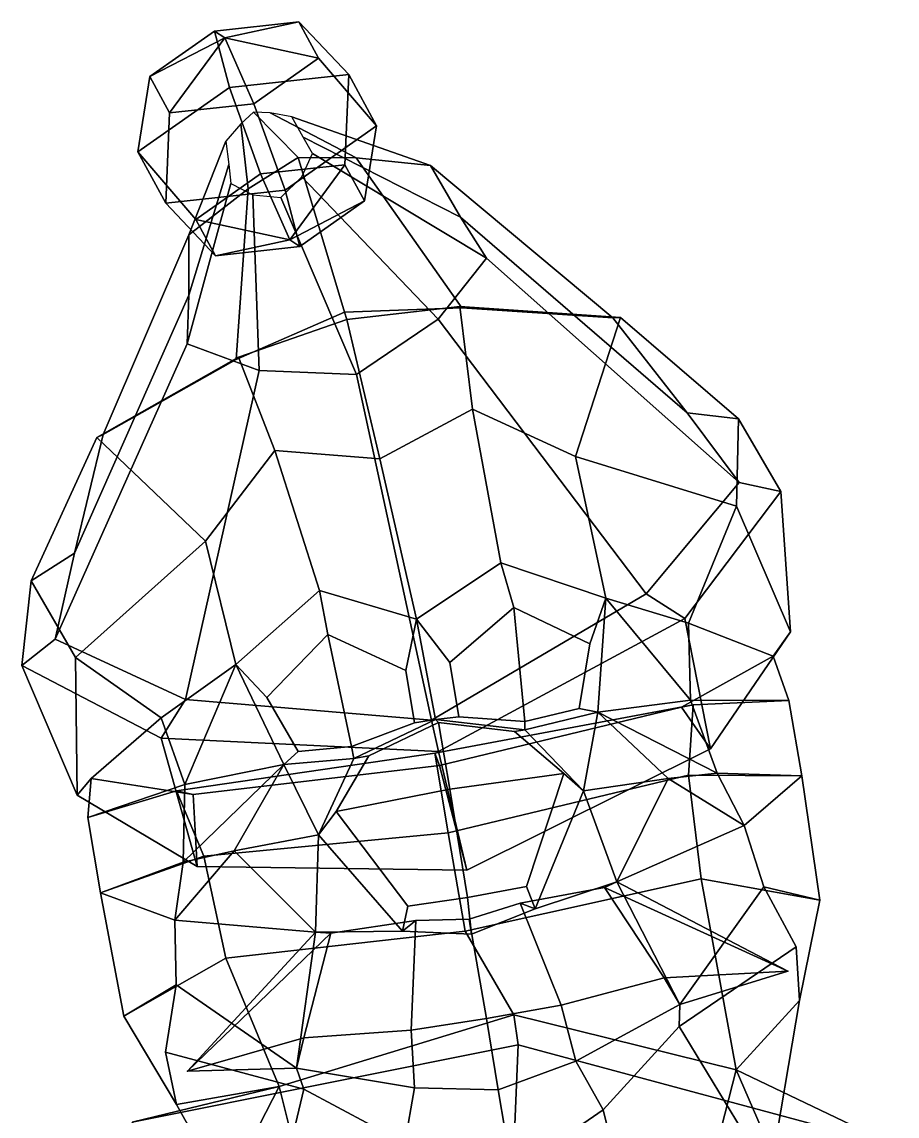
# Model space of a CAD drawing. Extents: x -191 to 189, y -153 to 326.
# Drawn here: x -84.4 to 65.1, y 139.4 to 326.4 of the extents above; entities that cross this region are included whole.
import ezdxf

# ---------------------------------------------------------------- set-up
doc = ezdxf.new("R2010")
doc.units = 0

msp = doc.modelspace()

# ---------------------------------------------------------------- linework, layer by layer
for p in [(46.462521, 164.173889, 92.811478), (-56.122623, 147.065491, 93.789558)]:
    msp.add_point(p)
for points in [[(-49.755146, 323.648163, -39.277611), (-37.068859, 326.372894, -49.697361), (-51.483944, 324.797546, -55.232883)], [(-37.068859, 326.372894, -49.697361), (-28.560551, 317.393097, -59.609177), (-48.946518, 315.165192, -67.437523), (-51.483944, 324.797546, -55.232883)], [(-33.713314, 320.169342, -36.540024), (-37.068859, 326.372894, -49.697361), (-49.755146, 323.648163, -39.277611)], [(-23.815077, 308.619934, -41.00182), (-28.560551, 317.393097, -59.609177), (-37.068859, 326.372894, -49.697361), (-33.713314, 320.169342, -36.540024)], [(-62.54343, 317.018616, -47.610966), (-51.483944, 324.797546, -55.232883), (-48.946518, 315.165192, -67.437523), (-64.587029, 304.164154, -56.658569)], [(-49.755146, 323.648163, -39.277611), (-51.483944, 324.797546, -55.232883), (-62.54343, 317.018616, -47.610966)], [(-59.187885, 310.815063, -34.453629), (-49.755146, 323.648163, -39.277611), (-62.54343, 317.018616, -47.610966)], [(-44.772842, 312.390411, -28.918156), (-49.755146, 323.648163, -39.277611), (-59.187885, 310.815063, -34.453629)], [(-44.772842, 312.390411, -28.918156), (-33.713314, 320.169342, -36.540024), (-49.755146, 323.648163, -39.277611)], [(-39.455589, 297.618896, -30.222893), (-23.815077, 308.619934, -41.00182), (-33.713314, 320.169342, -36.540024), (-44.772842, 312.390411, -28.918156)], [(-59.841553, 295.390991, -38.051212), (-59.187885, 310.815063, -34.453629), (-62.54343, 317.018616, -47.610966), (-64.587029, 304.164154, -56.658569)], [(-29.214172, 301.969025, -63.206711), (-43.629257, 300.393677, -68.742233), (-48.946518, 315.165192, -67.437523), (-28.560551, 317.393097, -59.609177)], [(-23.815077, 308.619934, -41.00182), (-25.858627, 295.765472, -50.049374), (-29.214172, 301.969025, -63.206711), (-28.560551, 317.393097, -59.609177)], [(-54.68874, 292.614746, -61.120316), (-64.587029, 304.164154, -56.658569), (-48.946518, 315.165192, -67.437523), (-43.629257, 300.393677, -68.742233)], [(-39.455589, 297.618896, -30.222893), (-44.772842, 312.390411, -28.918156), (-59.187885, 310.815063, -34.453629), (-59.841553, 295.390991, -38.051212)], [(-44.842907, 310.954224, -36.08252), (-47.024754, 308.966644, -36.470913), (-45.727985, 297.855865, 16.48373), (-37.233318, 303.199066, 18.877041)], [(-44.842907, 310.954224, -36.08252), (-37.233318, 303.199066, 18.877041), (-27.282169, 303.148407, 15.710775), (-41.979179, 310.819397, -36.884151)], [(-41.979179, 310.819397, -36.884151), (-27.282169, 303.148407, 15.710775), (-14.604156, 301.806793, 10.468619), (-38.268433, 310.149109, -38.159775)], [(-47.024754, 308.966644, -36.470913), (-49.567101, 306.000214, -37.234402), (-55.910305, 289.955078, 12.199518), (-45.727985, 297.855865, 16.48373)], [(-39.455589, 297.618896, -30.222893), (-36.918156, 287.986572, -42.427505), (-25.858627, 295.765472, -50.049374), (-23.815077, 308.619934, -41.00182)], [(-38.268433, 310.149109, -38.159775), (-14.604156, 301.806793, 10.468619), (-9.467683, 293.024963, 0.550514), (-36.36319, 306.661652, -40.317188)], [(-36.36319, 306.661652, -40.317188), (-9.467683, 293.024963, 0.550514), (-5.044941, 286.021332, -7.461562), (-34.749901, 303.876556, -42.063713)], [(-49.567101, 306.000214, -37.234402), (-49.065815, 301.997223, -39.276829), (-55.906475, 279.700562, 2.496491), (-55.910305, 289.955078, 12.199518)], [(-59.841553, 295.390991, -38.051212), (-64.587029, 304.164154, -56.658569), (-54.68874, 292.614746, -61.120316), (-51.333199, 286.411194, -47.962978)], [(-29.26889, 276.767242, 74.482635), (-37.233318, 303.199066, 18.877041), (-45.727985, 297.855865, 16.48373), (-47.800503, 268.684326, 68.31002)], [(-29.26889, 276.767242, 74.482635), (-9.22663, 277.521881, 67.804787), (-27.282169, 303.148407, 15.710775), (-37.233318, 303.199066, 18.877041)], [(-34.749901, 303.876556, -42.063713), (-5.044941, 286.021332, -7.461562), (-13.28666, 275.569885, -14.767014), (-36.609848, 299.892029, -43.489468)], [(16.529919, 275.804504, 56.854832), (-14.604156, 301.806793, 10.468619), (-27.282169, 303.148407, 15.710775), (-9.22663, 277.521881, 67.804787)], [(-49.065815, 301.997223, -39.276829), (-48.737888, 298.740173, -40.918079), (-56.182819, 271.348663, -5.318674), (-55.906475, 279.700562, 2.496491)], [(-38.646946, 289.135895, -58.382725), (-43.629257, 300.393677, -68.742233), (-29.214172, 301.969025, -63.206711)], [(-25.858627, 295.765472, -50.049374), (-38.646946, 289.135895, -58.382725), (-29.214172, 301.969025, -63.206711)], [(29.246895, 259.564575, 35.53632), (-9.467683, 293.024963, 0.550514), (-14.604156, 301.806793, 10.468619), (16.529919, 275.804504, 56.854832)], [(-38.646946, 289.135895, -58.382725), (-54.68874, 292.614746, -61.120316), (-43.629257, 300.393677, -68.742233)], [(-36.609848, 299.892029, -43.489468), (-13.28666, 275.569885, -14.767014), (-27.221985, 266.123627, -19.337368), (-40.15591, 296.365692, -44.262211)], [(-70.504929, 255.864197, 57.994808), (-47.800503, 268.684326, 68.31002), (-45.727985, 297.855865, 16.48373), (-55.910305, 289.955078, 12.199518)], [(-39.455589, 297.618896, -30.222893), (-59.841553, 295.390991, -38.051212), (-51.333199, 286.411194, -47.962978), (-36.918156, 287.986572, -42.427505)], [(-48.737888, 298.740173, -40.918079), (-44.98035, 296.818359, -42.803913), (-43.887905, 266.789673, -13.484695), (-56.182819, 271.348663, -5.318674)], [(-44.98035, 296.818359, -42.803913), (-40.15591, 296.365692, -44.262211), (-27.221985, 266.123627, -19.337368), (-43.887905, 266.789673, -13.484695)], [(-36.918156, 287.986572, -42.427505), (-38.646946, 289.135895, -58.382725), (-25.858627, 295.765472, -50.049374)], [(-51.333199, 286.411194, -47.962978), (-54.68874, 292.614746, -61.120316), (-38.646946, 289.135895, -58.382725)], [(38.159904, 247.659851, 16.65057), (-5.044941, 286.021332, -7.461562), (-9.467683, 293.024963, 0.550514), (29.246895, 259.564575, 35.53632)], [(-75.410942, 235.586731, 36.907124), (-70.504929, 255.864197, 57.994808), (-55.910305, 289.955078, 12.199518), (-55.906475, 279.700562, 2.496491)], [(-36.918156, 287.986572, -42.427505), (-51.333199, 286.411194, -47.962978), (-38.646946, 289.135895, -58.382725)], [(22.226561, 228.611511, 1.352269), (-13.28666, 275.569885, -14.767014), (-5.044941, 286.021332, -7.461562), (38.159904, 247.659851, 16.65057)], [(-78.720123, 220.881805, 18.181459), (-75.410942, 235.586731, 36.907124), (-55.906475, 279.700562, 2.496491), (-56.182819, 271.348663, -5.318674)], [(-28.922289, 275.524902, 79.213585), (-29.26889, 276.767242, 74.482635), (-47.800503, 268.684326, 68.31002), (-47.416367, 269.056183, 73.69738)], [(-28.922289, 275.524902, 79.213585), (-9.60013, 277.720154, 73.202065), (-9.22663, 277.521881, 67.804787), (-29.26889, 276.767242, 74.482635)], [(-23.261583, 251.700043, 94.655983), (-7.404366, 260.193573, 87.262688), (-9.60013, 277.720154, 73.202065), (-28.922289, 275.524902, 79.213585)], [(-7.404366, 260.193573, 87.262688), (10.165164, 252.131592, 80.612183), (17.859161, 275.869873, 62.166824), (-9.60013, 277.720154, 73.202065)], [(-9.60013, 277.720154, 73.202065), (17.859161, 275.869873, 62.166824), (16.529919, 275.804504, 56.854832), (-9.22663, 277.521881, 67.804787)], [(-23.261583, 251.700043, 94.655983), (-28.922289, 275.524902, 79.213585), (-47.416367, 269.056183, 73.69738), (-41.177116, 253.153473, 87.267403)], [(-14.435625, 207.032684, -12.814891), (-27.221985, 266.123627, -19.337368), (-13.28666, 275.569885, -14.767014), (22.226561, 228.611511, 1.352269)], [(10.165164, 252.131592, 80.612183), (37.671688, 243.625122, 66.902206), (38.030594, 258.562012, 38.561432), (17.859161, 275.869873, 62.166824)], [(17.859161, 275.869873, 62.166824), (38.030594, 258.562012, 38.561432), (29.246895, 259.564575, 35.53632), (16.529919, 275.804504, 56.854832)], [(-56.470127, 210.581543, 2.383034), (-78.720123, 220.881805, 18.181459), (-56.182819, 271.348663, -5.318674), (-43.887905, 266.789673, -13.484695)], [(-41.177116, 253.153473, 87.267403), (-47.416367, 269.056183, 73.69738), (-71.597443, 255.374756, 63.338524), (-53.031227, 237.652832, 81.439919)], [(-47.416367, 269.056183, 73.69738), (-47.800503, 268.684326, 68.31002), (-70.504929, 255.864197, 57.994808), (-71.597443, 255.374756, 63.338524)], [(-14.435625, 207.032684, -12.814891), (-56.470127, 210.581543, 2.383034), (-43.887905, 266.789673, -13.484695), (-27.221985, 266.123627, -19.337368)], [(-23.261583, 251.700043, 94.655983), (-16.986443, 224.283539, 100.513588), (-2.603493, 233.93927, 97.261475), (-7.404366, 260.193573, 87.262688)], [(-7.404366, 260.193573, 87.262688), (-2.603493, 233.93927, 97.261475), (15.365396, 227.889709, 86.524399), (10.165164, 252.131592, 80.612183)], [(38.030594, 258.562012, 38.561432), (45.240585, 246.102661, 16.583351), (38.159904, 247.659851, 16.65057), (29.246895, 259.564575, 35.53632)], [(37.671688, 243.625122, 66.902206), (46.89481, 222.127747, 36.792377), (45.240585, 246.102661, 16.583351), (38.030594, 258.562012, 38.561432)], [(-71.597443, 255.374756, 63.338524), (-70.504929, 255.864197, 57.994808), (-75.410942, 235.586731, 36.907124), (-82.804115, 230.87793, 40.144119)], [(-53.031227, 237.652832, 81.439919), (-71.597443, 255.374756, 63.338524), (-82.804115, 230.87793, 40.144119), (-75.273949, 217.748474, 68.381561)], [(-41.177116, 253.153473, 87.267403), (-53.031227, 237.652832, 81.439919), (-47.860161, 216.564636, 87.171844), (-33.591618, 229.181732, 97.453911)], [(-23.261583, 251.700043, 94.655983), (-41.177116, 253.153473, 87.267403), (-33.591618, 229.181732, 97.453911), (-16.986443, 224.283539, 100.513588)], [(29.466606, 223.606598, 70.870674), (37.671688, 243.625122, 66.902206), (10.165164, 252.131592, 80.612183), (15.365396, 227.889709, 86.524399)], [(45.240585, 246.102661, 16.583351), (28.839449, 224.446777, 0.305661), (22.226561, 228.611511, 1.352269), (38.159904, 247.659851, 16.65057)], [(46.89481, 222.127747, 36.792377), (33.238884, 202.15921, 16.475185), (28.839449, 224.446777, 0.305661), (45.240585, 246.102661, 16.583351)], [(37.671688, 243.625122, 66.902206), (29.466606, 223.606598, 70.870674), (43.929451, 217.977783, 35.350235), (46.89481, 222.127747, 36.792377)], [(-60.618916, 207.470337, 71.793175), (-47.860161, 216.564636, 87.171844), (-53.031227, 237.652832, 81.439919), (-75.273949, 217.748474, 68.381561)], [(-82.804115, 230.87793, 40.144119), (-75.410942, 235.586731, 36.907124), (-78.720123, 220.881805, 18.181459), (-84.416191, 216.397339, 18.28159)], [(-0.37636, 226.281097, 97.047035), (-2.603493, 233.93927, 97.261475), (-16.986443, 224.283539, 100.513588), (-11.308918, 216.922729, 99.59272)], [(-0.37636, 226.281097, 97.047035), (12.624714, 220.11142, 85.261948), (15.365396, 227.889709, 86.524399), (-2.603493, 233.93927, 97.261475)], [(-75.273949, 217.748474, 68.381561), (-82.804115, 230.87793, 40.144119), (-84.416191, 216.397339, 18.28159), (-74.965935, 194.208588, 38.388504)], [(-32.169556, 221.69397, 97.510658), (-33.591618, 229.181732, 97.453911), (-47.860161, 216.564636, 87.171844), (-42.564701, 210.92926, 88.294472)], [(-32.169556, 221.69397, 97.510658), (-18.808331, 215.541016, 99.491104), (-16.986443, 224.283539, 100.513588), (-33.591618, 229.181732, 97.453911)], [(28.839449, 224.446777, 0.305661), (-13.230748, 201.666077, -14.696805), (-14.435625, 207.032684, -12.814891), (22.226561, 228.611511, 1.352269)], [(-11.308918, 216.922729, 99.59272), (-9.742916, 207.622772, 101.168343), (1.522718, 206.821686, 95.897148), (-0.37636, 226.281097, 97.047035)], [(1.522718, 206.821686, 95.897148), (10.790248, 209.016632, 89.474678), (12.624714, 220.11142, 85.261948), (-0.37636, 226.281097, 97.047035)], [(10.790248, 209.016632, 89.474678), (13.964307, 208.401733, 92.340492), (15.365396, 227.889709, 86.524399), (12.624714, 220.11142, 85.261948)], [(13.964307, 208.401733, 92.340492), (29.820803, 210.47818, 72.296013), (15.365396, 227.889709, 86.524399)], [(29.820803, 210.47818, 72.296013), (29.466606, 223.606598, 70.870674), (15.365396, 227.889709, 86.524399)], [(33.238884, 202.15921, 16.475185), (-8.395179, 181.43222, 0.560947), (-13.230748, 201.666077, -14.696805), (28.839449, 224.446777, 0.305661)], [(-17.306149, 206.611206, 100.847198), (-13.729324, 207.140167, 104.026588), (-16.986443, 224.283539, 100.513588), (-18.808331, 215.541016, 99.491104)], [(-9.742916, 207.622772, 101.168343), (-11.308918, 216.922729, 99.59272), (-16.986443, 224.283539, 100.513588), (-13.729324, 207.140167, 104.026588)], [(29.466606, 223.606598, 70.870674), (29.820803, 210.47818, 72.296013), (46.634739, 210.390381, 36.048092), (43.929451, 217.977783, 35.350235)], [(-84.416191, 216.397339, 18.28159), (-78.720123, 220.881805, 18.181459), (-56.470127, 210.581543, 2.383034), (-60.634541, 203.947693, 1.477587)], [(-28.070761, 202.542114, 96.773048), (-32.169556, 221.69397, 97.510658), (-42.564701, 210.92926, 88.294472), (-37.190002, 201.676575, 91.721992)], [(-18.808331, 215.541016, 99.491104), (-32.169556, 221.69397, 97.510658), (-28.070761, 202.542114, 96.773048), (-17.306149, 206.611206, 100.847198)], [(46.89481, 222.127747, 36.792377), (43.929451, 217.977783, 35.350235), (28.301638, 209.280762, 10.303205), (33.238884, 202.15921, 16.475185)], [(-75.273949, 217.748474, 68.381561), (-74.965935, 194.208588, 38.388504), (-72.593033, 197.106079, 36.543461), (-60.618916, 207.470337, 71.793175)], [(46.634739, 210.390381, 36.048092), (30.264687, 209.684296, 6.250175), (28.301638, 209.280762, 10.303205), (43.929451, 217.977783, 35.350235)], [(-74.965935, 194.208588, 38.388504), (-84.416191, 216.397339, 18.28159), (-60.634541, 203.947693, 1.477587), (-54.489819, 182.059937, 17.624252)], [(-56.586773, 196.067749, 73.11985), (-47.860161, 216.564636, 87.171844), (-60.618916, 207.470337, 71.793175)], [(-39.685417, 199.454407, 92.852013), (-47.860161, 216.564636, 87.171844), (-56.586773, 196.067749, 73.11985)], [(-37.190002, 201.676575, 91.721992), (-42.564701, 210.92926, 88.294472), (-47.860161, 216.564636, 87.171844), (-39.685417, 199.454407, 92.852013)], [(-60.634541, 203.947693, 1.477587), (-56.470127, 210.581543, 2.383034), (-14.435625, 207.032684, -12.814891), (-13.230748, 201.666077, -14.696805)], [(30.264687, 209.684296, 6.250175), (-13.842513, 201.392761, -8.378063), (-13.072704, 199.27533, -5.88643), (28.301638, 209.280762, 10.303205)], [(29.484659, 197.6297, 5.453178), (-11.556234, 187.811768, -6.139959), (-13.842513, 201.392761, -8.378063), (30.264687, 209.684296, 6.250175)], [(34.387455, 197.972168, 72.859558), (29.820803, 210.47818, 72.296013), (13.964307, 208.401733, 92.340492)], [(48.83009, 197.52594, 38.966038), (29.484659, 197.6297, 5.453178), (30.264687, 209.684296, 6.250175), (46.634739, 210.390381, 36.048092)], [(29.820803, 210.47818, 72.296013), (34.387455, 197.972168, 72.859558), (48.83009, 197.52594, 38.966038), (46.634739, 210.390381, 36.048092)], [(1.522718, 206.821686, 95.897148), (-9.742916, 207.622772, 101.168343), (-13.729324, 207.140167, 104.026588), (1.51883, 205.388458, 98.809738)], [(33.238884, 202.15921, 16.475185), (28.301638, 209.280762, 10.303205), (-13.072704, 199.27533, -5.88643), (-8.395179, 181.43222, 0.560947)], [(1.522718, 206.821686, 95.897148), (1.51883, 205.388458, 98.809738), (13.964307, 208.401733, 92.340492), (10.790248, 209.016632, 89.474678)], [(11.529256, 194.987091, 99.328529), (13.964307, 208.401733, 92.340492), (1.51883, 205.388458, 98.809738)], [(25.986315, 197.069733, 96.170082), (13.964307, 208.401733, 92.340492), (11.529256, 194.987091, 99.328529)], [(25.986315, 197.069733, 96.170082), (34.387455, 197.972168, 72.859558), (13.964307, 208.401733, 92.340492)], [(-60.618916, 207.470337, 71.793175), (-72.593033, 197.106079, 36.543461), (-73.131767, 190.416565, 37.189987), (-56.586773, 196.067749, 73.11985)], [(-11.299073, 195.23822, 123.259117), (-13.246055, 206.638916, 118.470566), (-25.130581, 200.980042, 115.271828), (-30.699118, 191.450836, 117.0159)], [(-28.070761, 202.542114, 96.773048), (-27.677975, 200.519226, 99.088112), (-13.729324, 207.140167, 104.026588), (-17.306149, 206.611206, 100.847198)], [(-13.246055, 206.638916, 118.470566), (-13.729324, 207.140167, 104.026588), (-27.677975, 200.519226, 99.088112), (-25.130581, 200.980042, 115.271828)], [(-13.246055, 206.638916, 118.470566), (-0.22986, 205.132813, 115.034416), (1.51883, 205.388458, 98.809738), (-13.729324, 207.140167, 104.026588)], [(-11.299073, 195.23822, 123.259117), (8.160839, 197.931641, 116.645393), (-0.22986, 205.132813, 115.034416), (-13.246055, 206.638916, 118.470566)], [(-54.489819, 182.059937, 17.624252), (-60.634541, 203.947693, 1.477587), (-13.230748, 201.666077, -14.696805), (-8.395179, 181.43222, 0.560947)], [(8.160839, 197.931641, 116.645393), (11.529256, 194.987091, 99.328529), (1.51883, 205.388458, 98.809738), (-0.22986, 205.132813, 115.034416)], [(-28.070761, 202.542114, 96.773048), (-37.190002, 201.676575, 91.721992), (-39.685417, 199.454407, 92.852013), (-27.677975, 200.519226, 99.088112)], [(-57.974167, 194.968445, 7.091475), (-55.177731, 194.32782, 11.158061), (-13.072704, 199.27533, -5.88643), (-13.842513, 201.392761, -8.378063)], [(-53.339664, 183.816864, 6.242856), (-57.974167, 194.968445, 7.091475), (-13.842513, 201.392761, -8.378063), (-11.556234, 187.811768, -6.139959)], [(-33.760124, 187.434052, 99.760338), (-27.677975, 200.519226, 99.088112), (-39.685417, 199.454407, 92.852013)], [(-30.699118, 191.450836, 117.0159), (-25.130581, 200.980042, 115.271828), (-27.677975, 200.519226, 99.088112), (-33.760124, 187.434052, 99.760338)], [(-56.836922, 182.758392, 73.729324), (-39.685417, 199.454407, 92.852013), (-56.586773, 196.067749, 73.11985)], [(-48.166649, 184.703003, 96.877083), (-39.685417, 199.454407, 92.852013), (-56.836922, 182.758392, 73.729324)], [(-54.489819, 182.059937, 17.624252), (-8.395179, 181.43222, 0.560947), (-13.072704, 199.27533, -5.88643), (-55.177731, 194.32782, 11.158061)], [(-48.166649, 184.703003, 96.877083), (-33.760124, 187.434052, 99.760338), (-39.685417, 199.454407, 92.852013)], [(-74.965935, 194.208588, 38.388504), (-54.489819, 182.059937, 17.624252), (-55.177731, 194.32782, 11.158061), (-72.593033, 197.106079, 36.543461)], [(-73.131767, 190.416565, 37.189987), (-72.593033, 197.106079, 36.543461), (-55.177731, 194.32782, 11.158061), (-57.974167, 194.968445, 7.091475)], [(31.666468, 179.952545, 9.379375), (-8.695952, 170.969788, -0.738713), (-11.556234, 187.811768, -6.139959), (29.484659, 197.6297, 5.453178)], [(-8.259021, 176.723328, 118.252838), (1.789512, 178.628479, 112.905357), (8.160839, 197.931641, 116.645393), (-11.299073, 195.23822, 123.259117)], [(1.789512, 178.628479, 112.905357), (3.256765, 174.779388, 100.234665), (11.529256, 194.987091, 99.328529), (8.160839, 197.931641, 116.645393)], [(17.252256, 179.428894, 94.056076), (25.986315, 197.069733, 96.170082), (11.529256, 194.987091, 99.328529)], [(17.252256, 179.428894, 94.056076), (38.980721, 189.066803, 72.810982), (25.986315, 197.069733, 96.170082)], [(38.980721, 189.066803, 72.810982), (34.387455, 197.972168, 72.859558), (25.986315, 197.069733, 96.170082)], [(51.951031, 176.306885, 41.544033), (31.666468, 179.952545, 9.379375), (29.484659, 197.6297, 5.453178), (48.83009, 197.52594, 38.966038)], [(34.387455, 197.972168, 72.859558), (38.980721, 189.066803, 72.810982), (48.83009, 197.52594, 38.966038)], [(42.365353, 178.578186, 73.589607), (51.951031, 176.306885, 41.544033), (48.83009, 197.52594, 38.966038), (38.980721, 189.066803, 72.810982)], [(-56.586773, 196.067749, 73.11985), (-73.131767, 190.416565, 37.189987), (-70.979385, 177.544952, 40.108345), (-56.836922, 182.758392, 73.729324)], [(-70.979385, 177.544952, 40.108345), (-73.131767, 190.416565, 37.189987), (-57.974167, 194.968445, 7.091475), (-53.339664, 183.816864, 6.242856)], [(-8.259021, 176.723328, 118.252838), (-11.299073, 195.23822, 123.259117), (-30.699118, 191.450836, 117.0159), (-18.479391, 175.248169, 113.09861)], [(3.256765, 174.779388, 100.234665), (17.252256, 179.428894, 94.056076), (11.529256, 194.987091, 99.328529)], [(-18.479391, 175.248169, 113.09861), (-30.699118, 191.450836, 117.0159), (-33.760124, 187.434052, 99.760338), (-19.36274, 171.00708, 100.450325)], [(42.365353, 178.578186, 73.589607), (38.980721, 189.066803, 72.810982), (17.252256, 179.428894, 94.056076), (28.023979, 158.480896, 101.573318)], [(-49.59409, 166.400482, 10.154143), (-53.339664, 183.816864, 6.242856), (-11.556234, 187.811768, -6.139959), (-8.695952, 170.969788, -0.738713)], [(-34.221706, 170.844421, 94.546852), (-33.760124, 187.434052, 99.760338), (-48.166649, 184.703003, 96.877083)], [(-19.36274, 171.00708, 100.450325), (-33.760124, 187.434052, 99.760338), (-34.221706, 170.844421, 94.546852)], [(-66.997665, 156.469482, 42.678131), (-70.979385, 177.544952, 40.108345), (-53.339664, 183.816864, 6.242856), (-49.59409, 166.400482, 10.154143)], [(-58.292, 172.84436, 73.738419), (-48.166649, 184.703003, 96.877083), (-56.836922, 182.758392, 73.729324)], [(-34.221706, 170.844421, 94.546852), (-48.166649, 184.703003, 96.877083), (-58.292, 172.84436, 73.738419)], [(-56.836922, 182.758392, 73.729324), (-70.979385, 177.544952, 40.108345), (-58.292, 172.84436, 73.738419)], [(37.653099, 147.317017, 26.515617), (-0.361823, 156.675079, 4.034542), (-8.695952, 170.969788, -0.738713), (31.666468, 179.952545, 9.379375)], [(48.445946, 159.142517, 46.641136), (37.653099, 147.317017, 26.515617), (31.666468, 179.952545, 9.379375), (51.951031, 176.306885, 41.544033)], [(-8.259021, 176.723328, 118.252838), (-7.593736, 170.486328, 106.409248), (3.256765, 174.779388, 100.234665), (1.789512, 178.628479, 112.905357)], [(15.152472, 178.439819, 108.135704), (17.252256, 179.428894, 94.056076), (3.256765, 174.779388, 100.234665), (0.699178, 175.770599, 108.405609)], [(0.699178, 175.770599, 108.405609), (7.732817, 158.358948, 120.363365), (25.336472, 163.018066, 111.415283), (15.152472, 178.439819, 108.135704)], [(15.152472, 178.439819, 108.135704), (46.462521, 164.173889, 92.811478), (17.252256, 179.428894, 94.056076)], [(25.336472, 163.018066, 111.415283), (46.462521, 164.173889, 92.811478), (15.152472, 178.439819, 108.135704)], [(46.462521, 164.173889, 92.811478), (28.023979, 158.480896, 101.573318), (17.252256, 179.428894, 94.056076)], [(42.365353, 178.578186, 73.589607), (28.023979, 158.480896, 101.573318), (27.880966, 154.681702, 92.764618), (47.892605, 168.285461, 77.3535)], [(48.445946, 159.142517, 46.641136), (51.951031, 176.306885, 41.544033), (42.365353, 178.578186, 73.589607), (47.892605, 168.285461, 77.3535)], [(-58.074963, 161.827454, 74.547241), (-58.292, 172.84436, 73.738419), (-70.979385, 177.544952, 40.108345), (-66.997665, 156.469482, 42.678131)], [(-8.259021, 176.723328, 118.252838), (-18.479391, 175.248169, 113.09861), (-19.36274, 171.00708, 100.450325), (-7.593736, 170.486328, 106.409248)], [(7.732817, 158.358948, 120.363365), (0.699178, 175.770599, 108.405609), (-7.974467, 173.049652, 111.314217), (-5.047101, 156.060669, 121.179581)], [(-7.974467, 173.049652, 111.314217), (0.699178, 175.770599, 108.405609), (3.256765, 174.779388, 100.234665), (-7.593736, 170.486328, 106.409248)], [(-58.074963, 161.827454, 74.547241), (-37.471718, 147.557983, 102.197777), (-34.221706, 170.844421, 94.546852), (-58.292, 172.84436, 73.738419)], [(-17.114071, 172.799805, 108.575447), (-31.653788, 170.633789, 108.58197), (-36.219814, 152.752167, 112.002182), (-17.89407, 154.085052, 120.607697)], [(-31.653788, 170.633789, 108.58197), (-17.114071, 172.799805, 108.575447), (-19.36274, 171.00708, 100.450325), (-34.221706, 170.844421, 94.546852)], [(-7.974467, 173.049652, 111.314217), (-7.593736, 170.486328, 106.409248), (-19.36274, 171.00708, 100.450325), (-17.114071, 172.799805, 108.575447)], [(-17.89407, 154.085052, 120.607697), (-5.047101, 156.060669, 121.179581), (-7.974467, 173.049652, 111.314217), (-17.114071, 172.799805, 108.575447)], [(-31.653788, 170.633789, 108.58197), (-34.221706, 170.844421, 94.546852), (-56.122623, 147.065491, 93.789558)], [(-56.122623, 147.065491, 93.789558), (-34.221706, 170.844421, 94.546852), (-37.471718, 147.557983, 102.197777)], [(-36.219814, 152.752167, 112.002182), (-31.653788, 170.633789, 108.58197), (-56.122623, 147.065491, 93.789558)], [(-40.474083, 144.469849, 26.257252), (-49.59409, 166.400482, 10.154143), (-8.695952, 170.969788, -0.738713), (-0.361823, 156.675079, 4.034542)], [(27.880966, 154.681702, 92.764618), (43.390396, 129.203033, 64.373314), (48.445946, 159.142517, 46.641136), (47.892605, 168.285461, 77.3535)], [(-58.018642, 141.387085, 47.656208), (-66.997665, 156.469482, 42.678131), (-49.59409, 166.400482, 10.154143), (-40.474083, 144.469849, 26.257252)], [(7.732817, 158.358948, 120.363365), (10.252886, 148.801331, 110.987968), (28.023979, 158.480896, 101.573318), (25.336472, 163.018066, 111.415283)], [(28.023979, 158.480896, 101.573318), (46.462521, 164.173889, 92.811478), (25.336472, 163.018066, 111.415283)], [(-58.018642, 141.387085, 47.656208), (-59.892399, 150.309875, 78.381157), (-58.074963, 161.827454, 74.547241), (-66.997665, 156.469482, 42.678131)], [(-58.074963, 161.827454, 74.547241), (-59.892399, 150.309875, 78.381157), (-36.267063, 143.983521, 93.376228), (-37.471718, 147.557983, 102.197777)], [(43.390396, 129.203033, 64.373314), (31.192331, 122.111816, 54.79657), (37.653099, 147.317017, 26.515617), (48.445946, 159.142517, 46.641136)], [(-5.047101, 156.060669, 121.179581), (-3.059678, 143.890411, 116.749023), (10.252886, 148.801331, 110.987968), (7.732817, 158.358948, 120.363365)], [(14.89951, 140.429932, 113.517754), (27.880966, 154.681702, 92.764618), (28.023979, 158.480896, 101.573318), (10.252886, 148.801331, 110.987968)], [(0.377532, 151.583771, -3.128933), (-65.570023, 138.339172, -2.106831), (-40.474083, 144.469849, 26.257252), (-0.361823, 156.675079, 4.034542)], [(-5.047101, 156.060669, 121.179581), (-17.89407, 154.085052, 120.607697), (-17.349876, 144.197906, 111.251144), (-3.059678, 143.890411, 116.749023)], [(-0.361823, 156.675079, 4.034542), (37.653099, 147.317017, 26.515617), (65.127525, 134.1185, -2.302924), (0.377532, 151.583771, -3.128933)], [(-17.89407, 154.085052, 120.607697), (-36.219814, 152.752167, 112.002182), (-37.471718, 147.557983, 102.197777), (-17.349876, 144.197906, 111.251144)], [(24.464287, 101.540131, 97.758553), (43.390396, 129.203033, 64.373314), (27.880966, 154.681702, 92.764618), (14.89951, 140.429932, 113.517754)], [(0.377532, 151.583771, -3.128933), (-0.319733, 135.209991, -53.247799), (-60.040382, 129.134125, -45.475548), (-65.570023, 138.339172, -2.106831)], [(-37.471718, 147.557983, 102.197777), (-36.219814, 152.752167, 112.002182), (-56.122623, 147.065491, 93.789558)], [(0.377532, 151.583771, -3.128933), (65.127525, 134.1185, -2.302924), (57.740505, 127.098969, -45.171558), (-0.319733, 135.209991, -53.247799)], [(-36.267063, 143.983521, 93.376228), (-59.892399, 150.309875, 78.381157), (-58.018642, 141.387085, 47.656208), (-43.193527, 114.763184, 65.19883)], [(-0.665652, 129.750122, 120.504921), (14.89951, 140.429932, 113.517754), (10.252886, 148.801331, 110.987968), (-3.059678, 143.890411, 116.749023)], [(-18.980856, 134.779602, 113.840782), (-17.349876, 144.197906, 111.251144), (-37.471718, 147.557983, 102.197777), (-36.267063, 143.983521, 93.376228)], [(57.128975, 102.368286, 53.846931), (37.653099, 147.317017, 26.515617), (31.192331, 122.111816, 54.79657)], [(65.127525, 134.1185, -2.302924), (37.653099, 147.317017, 26.515617), (57.128975, 102.368286, 53.846931)], [(-65.570023, 138.339172, -2.106831), (-60.764832, 104.802063, 53.786823), (-40.474083, 144.469849, 26.257252)], [(-60.764832, 104.802063, 53.786823), (-33.567463, 116.891632, 55.095005), (-40.474083, 144.469849, 26.257252)], [(-43.193527, 114.763184, 65.19883), (-58.018642, 141.387085, 47.656208), (-40.474083, 144.469849, 26.257252), (-33.567463, 116.891632, 55.095005)], [(-15.699272, 94.841919, 98.141487), (-18.980856, 134.779602, 113.840782), (-36.267063, 143.983521, 93.376228), (-43.193527, 114.763184, 65.19883)], [(-0.665652, 129.750122, 120.504921), (-3.059678, 143.890411, 116.749023), (-17.349876, 144.197906, 111.251144), (-18.980856, 134.779602, 113.840782)], [(6.444864, 86.050095, 101.891342), (24.464287, 101.540131, 97.758553), (14.89951, 140.429932, 113.517754), (-0.665652, 129.750122, 120.504921)]]:
    msp.add_3dface(points)

doc.saveas('drawing.dxf')
